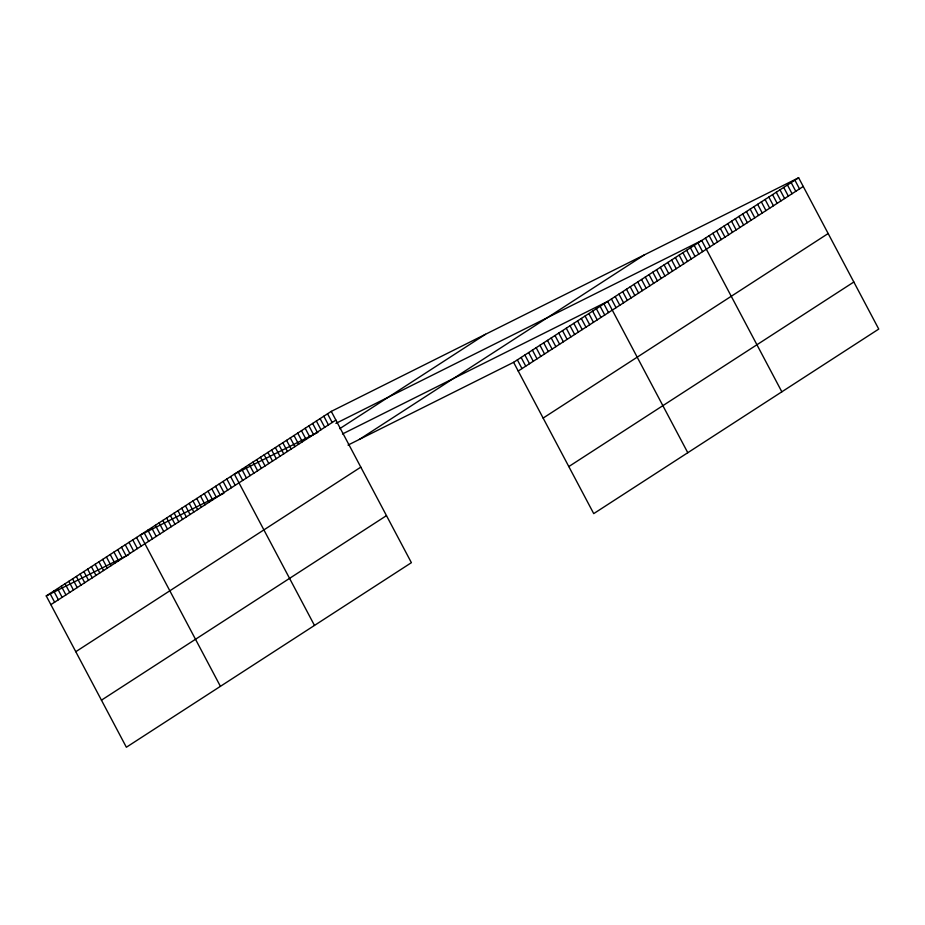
<?xml version="1.0" encoding="UTF-8"?>
<svg xmlns="http://www.w3.org/2000/svg" width="925" height="925" viewBox="0 0 925 925"><rect width="100%" height="100%" fill="white"/><g stroke="black" fill="none" stroke-linecap="round" stroke-linejoin="round"><path stroke-width="1.39" d="M331.277 411.382L411.394 562.678L126.367 747.238L46.25 595.931L331.277 411.382L798.633 177.762L878.75 329.069L593.723 513.618L513.606 362.322L798.633 177.762M50.863 604.638L335.891 420.089M339.683 428.703L485.509 334.283M359.386 439.41L644.413 254.861M75.781 651.697L360.808 467.137M518.22 371.029L803.247 186.468M101.449 700.179L386.477 515.63M543.137 418.077L828.164 233.528M568.806 466.57L853.833 282.009M317.911 432.368L234.372 474.132L314.477 625.427M335.902 423.373L701.728 240.512L781.845 391.818M223.85 493.268L140.311 535.032L220.416 686.338M342.458 433.987L607.667 301.411L687.784 452.718M46.25 595.931L128.506 554.815M348.031 445.087L513.606 362.322M794.91 180.178L799.524 188.885M791.187 182.595L795.789 191.302M787.452 185L792.066 193.707M783.729 187.417L788.343 196.123M780.006 189.833L784.608 198.54M776.272 192.238L780.885 200.956M772.548 194.655L777.162 203.361M768.825 197.071L773.427 205.778M765.091 199.488L769.704 208.194M761.368 201.893L765.981 210.599M757.633 204.309L762.246 213.016M753.91 206.726L758.523 215.433M750.187 209.142L754.788 217.849M746.452 211.548L751.065 220.254M742.729 213.964L747.342 222.671M739.006 216.381L743.607 225.087M735.271 218.786L739.884 227.504M731.548 221.202L736.161 229.909M727.825 223.619L732.427 232.325M724.09 226.035L728.703 234.742M720.367 228.44L724.98 237.147M716.632 230.857L721.246 239.563M712.909 233.273L717.522 241.98M709.186 235.69L713.788 244.397M705.451 238.095L710.065 246.802M697.97 242.951L702.572 251.658M694.201 245.379L698.814 254.086M690.443 247.819L695.057 256.526M686.674 250.259L691.287 258.965M682.916 252.687L687.529 261.405M679.158 255.127L683.76 263.833M675.389 257.566L680.002 266.273M671.631 260.006L676.244 268.713M667.862 262.434L672.475 271.141M664.104 264.874L668.717 273.58M660.346 267.313L664.948 276.02M656.577 269.742L661.19 278.448M652.819 272.181L657.432 280.888M649.049 274.621L653.663 283.327M645.292 277.049L649.905 285.756M641.534 279.489L646.136 288.195M637.764 281.928L642.378 290.635M634.007 284.357L638.62 293.075M630.237 286.796L634.851 295.503M626.479 289.236L631.093 297.942M622.722 291.676L627.323 300.382M618.952 294.104L623.566 302.81M615.194 296.543L619.808 305.25M611.437 298.983L616.038 307.69M603.909 303.851L608.511 312.558M600.14 306.291L604.753 314.997M596.382 308.719L600.996 317.425M592.624 311.158L597.226 319.865M588.855 313.598L593.468 322.305M585.097 316.026L589.699 324.744M581.328 318.466L585.941 327.172M577.57 320.906L582.183 329.612M573.812 323.345L578.414 332.052M570.043 325.773L574.656 334.48M566.285 328.213L570.887 336.92M562.516 330.653L567.129 339.359M558.758 333.081L563.371 341.788M555 335.521L559.602 344.227M551.231 337.96L555.844 346.667M547.473 340.388L552.086 349.095M543.703 342.828L548.317 351.535M539.946 345.268L544.559 353.974M536.188 347.696L540.79 356.414M532.418 350.136L537.032 358.842M528.661 352.575L533.274 361.282M524.891 355.015L529.505 363.722M521.133 357.443L525.747 366.15M517.376 359.883L521.977 368.589M327.554 413.787L332.167 422.494M323.831 416.204L328.433 424.91M320.096 418.62L324.71 427.327M316.373 421.037L320.987 429.743M312.638 423.442L317.252 432.148M308.915 425.858L313.529 434.565M305.192 428.275L309.794 436.982M301.458 430.68L306.071 439.398M297.734 433.097L302.348 441.803M294.011 435.513L298.613 444.22M290.277 437.93L294.89 446.636M286.553 440.335L291.167 449.041M282.83 442.751L287.432 451.458M279.096 445.168L283.709 453.874M275.373 447.584L279.986 456.291M271.638 449.989L276.251 458.696M267.915 452.406L272.528 461.113M264.192 454.822L268.793 463.529M260.457 457.228L265.07 465.946M256.734 459.644L261.347 468.351M253.011 462.061L257.613 470.767M249.276 464.477L253.889 473.184M245.553 466.882L250.166 475.589M241.83 469.299L246.432 478.005M238.095 471.715L242.708 480.422M230.602 476.56L235.216 485.267M226.845 479L231.458 487.706M223.087 481.439L227.689 490.146M219.317 483.868L223.931 492.574M215.56 486.307L220.173 495.014M211.79 488.747L216.404 497.453M208.032 491.175L212.646 499.882M204.275 493.615L208.877 502.321M200.505 496.054L205.119 504.761M196.748 498.483L201.361 507.201M192.978 500.922L197.592 509.629M189.22 503.362L193.834 512.068M185.463 505.802L190.064 514.508M181.693 508.23L186.307 516.936M177.935 510.669L182.549 519.376M174.166 513.109L178.779 521.816M170.408 515.537L175.022 524.244M166.65 517.977L171.252 526.683M162.881 520.417L167.494 529.123M159.123 522.845L163.737 531.551M155.365 525.284L159.967 533.991M151.596 527.724L156.209 536.431M147.838 530.152L152.44 538.87M144.069 532.592L148.682 541.298M136.553 537.471L141.155 546.178M132.784 539.899L137.397 548.606M129.026 542.339L133.628 551.046M125.257 544.779L129.87 553.485M121.499 547.207L126.112 555.913M117.741 549.647L122.343 558.353M113.972 552.086L118.585 560.793M110.214 554.514L114.816 563.221M106.444 556.954L111.058 565.661M102.687 559.394L107.3 568.1M98.929 561.822L103.531 570.54M95.159 564.262L99.773 572.968M91.402 566.701L96.003 575.408M87.632 569.141L92.246 577.847M83.874 571.569L88.488 580.276M80.117 574.009L84.718 582.715M76.347 576.448L80.961 585.155M72.589 578.877L77.203 587.583M68.82 581.316L73.433 590.023M65.062 583.756L69.676 592.462M61.304 586.184L65.906 594.891M57.535 588.624L62.148 597.33M53.777 591.063L58.391 599.77M50.008 593.492L54.621 602.21"/></g></svg>
